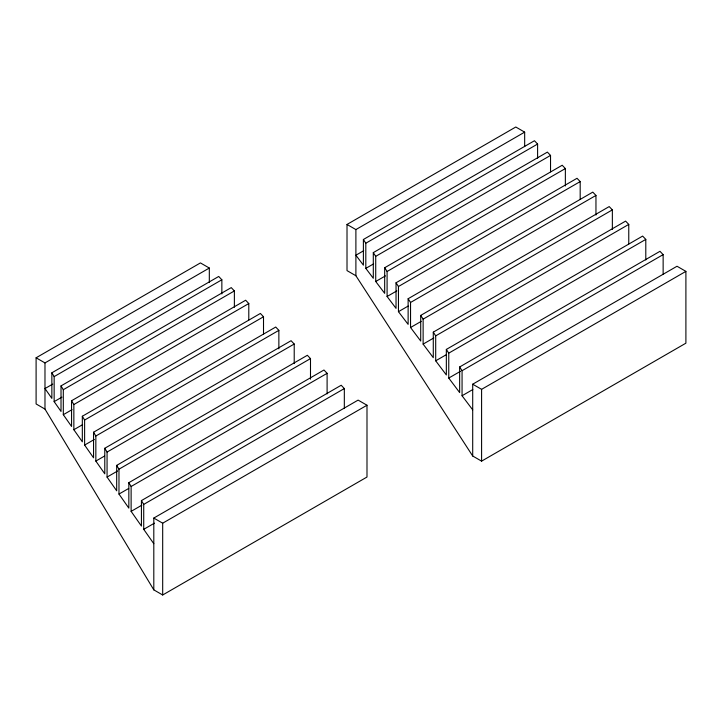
<?xml version="1.0" encoding="UTF-8"?>
<svg xmlns="http://www.w3.org/2000/svg" width="722" height="722" viewBox="0 0 722 722"><rect width="100%" height="100%" fill="white"/><g stroke="black" fill="none" stroke-linecap="round" stroke-linejoin="round"><path stroke-width="1.08" d="M153.804 589.865L153.804 518.062L358.112 400.105L366.993 405.232L366.993 477.034L162.685 594.991L153.804 589.865L44.981 409.085L36.1 403.95L36.1 357.796L200.436 262.916L209.317 268.043L209.317 282.537M36.1 357.796L44.981 362.922L209.317 268.043M52.76 384.077L44.981 388.562L51.858 398.373L51.858 372.805L218.721 276.463L221.853 279.784L221.853 293.926M234.379 307.238L234.379 290.939L231.248 287.618L61.018 385.9L61.018 411.432L54.15 401.631L54.15 376.604L221.853 279.784M472.702 456.006L472.702 384.203L677.019 266.247L685.9 271.373L685.9 343.176L481.592 461.141L472.702 456.006L355.892 275.741L347.011 270.606L347.011 224.452L515.788 127.009L524.668 132.135L524.668 146.629M248.792 319.963L248.792 303.547L245.66 300.226L71.559 400.746L71.559 426.449L63.31 414.699L63.31 389.7L234.379 290.939M54.15 401.631L61.948 397.127M347.011 224.452L355.892 229.578L524.668 132.135M263.512 334.169L263.512 316.768L260.38 313.447L82.326 416.251L82.326 441.801L73.852 429.716L73.852 404.546L248.792 303.547M363.698 250.715L355.892 255.227L363.392 265.145L363.392 239.496L534.451 140.736L537.601 144.048L537.601 158.262M63.31 414.699L72.056 409.645M550.534 171.827L550.534 155.42L547.384 152.116L373.301 252.619L373.301 278.277L365.81 268.376L365.81 243.233L537.601 144.048M278.863 348.87L278.863 330.36L275.732 327.039L93.553 432.225L93.553 457.811L84.618 445.068L84.618 420.051L263.512 316.768M73.852 429.716L82.597 424.671M565.362 185.969L565.362 168.56L562.203 165.248L384.673 267.745L384.673 293.322L375.72 281.499L375.72 256.346L550.534 155.42M365.81 268.376L373.617 263.873M294.215 363.599L294.215 344.024L291.074 340.712L104.78 448.272L104.78 473.812L95.846 461.078L95.846 436.025L278.863 330.36M84.618 445.068L94.338 439.454M580.181 199.091L580.181 181.592L577.031 178.289L396.035 282.78L396.035 308.366L387.091 296.507L387.091 271.481L565.362 168.56M375.72 281.499L385.494 275.858M310.496 379.158L310.496 358.608L307.364 355.287L116.684 465.383L116.684 490.798L107.064 477.08L107.064 452.071L294.215 344.024M95.846 461.078L104.6 456.015M595.957 215.03L595.957 195.427L592.798 192.124L408.129 298.737L408.129 324.377L398.454 311.669L398.454 286.508L580.181 181.592M387.091 296.507L396.829 290.885M327.102 393.896L327.102 373.328L323.97 370.016L128.832 482.675L128.832 508.107L118.977 494.065L118.977 469.183L310.496 358.608M107.064 477.08L117.785 470.888M612.355 229.434L612.355 209.885L609.206 206.582L420.709 315.406L420.709 341.019L410.547 327.508L410.547 302.473L595.957 195.427M398.454 311.669L408.174 306.056M344.331 408.092L344.331 388.571L341.199 385.25L141.431 500.59L141.431 526.067L131.124 511.375L131.124 486.484L327.102 373.328M118.977 494.065L128.706 488.451M628.763 243.928L628.763 224.407L625.604 221.103L433.281 332.138L433.281 357.67L423.128 344.114L423.128 319.142L612.355 209.885M410.547 327.508L421.287 321.317M131.124 511.375L141.846 505.183M153.804 543.702L143.723 529.334L143.723 504.398L344.331 388.571M645.793 259.974L645.793 239.397L642.634 236.085L446.34 349.421L446.34 374.953L435.7 360.81L435.7 335.874L628.763 224.407M423.128 344.114L433.859 337.923M143.723 529.334L154.436 523.152M435.7 360.81L446.431 354.619M663.139 274.216L663.139 254.622L659.98 251.31L459.643 366.975L459.643 392.56L448.759 378.057L448.759 353.148L645.793 239.397M153.804 518.062L162.685 523.188L366.993 405.232M448.759 378.057L460.465 371.298M472.702 409.852L462.062 395.746L462.062 370.711L663.139 254.622M462.062 395.746L472.802 389.546M472.702 384.203L481.592 389.338L685.9 271.373M459.643 366.975L462.062 370.711M446.34 349.421L448.759 353.148M433.281 332.138L435.7 335.874M420.709 315.406L423.128 319.142M408.129 298.737L410.547 302.473M396.035 282.78L398.454 286.508M384.673 267.745L387.091 271.481M373.301 252.619L375.72 256.346M363.392 239.496L365.81 243.233M141.431 500.59L143.723 504.398M128.832 482.675L131.124 486.484M116.684 465.383L118.977 469.183M104.78 448.272L107.064 452.071M93.553 432.225L95.846 436.025M82.326 416.251L84.618 420.051M71.559 400.746L73.852 404.546M61.018 385.9L63.31 389.7M51.858 372.805L54.15 376.604M481.592 389.338L481.592 461.141M355.892 229.578L355.892 275.741M162.685 523.188L162.685 594.991M44.981 362.922L44.981 409.085"/></g></svg>
